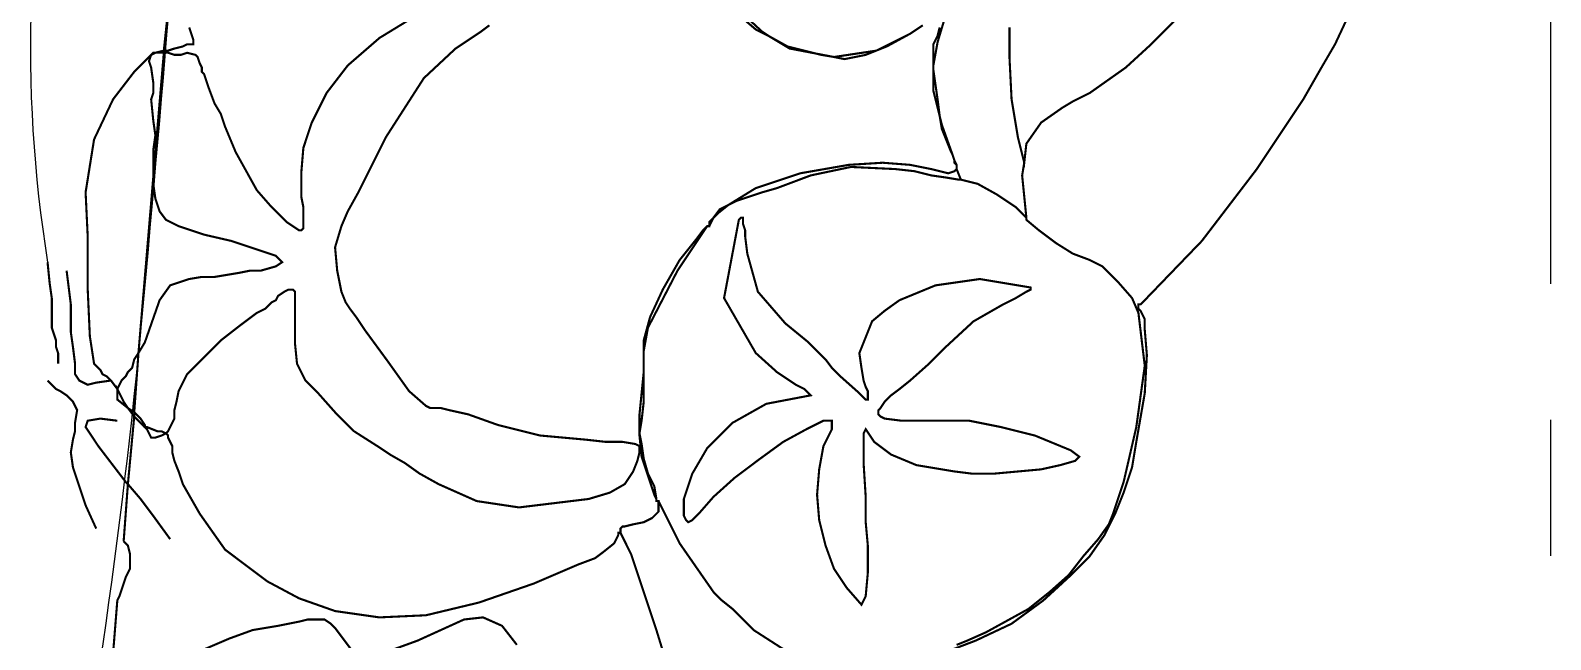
# Model space of a CAD drawing. Header units: millimetres. Extents: x 0 to 13338, y 0 to 11580.
# Drawn here: x 5747.6 to 5818.6, y 1847.2 to 1875.7 of the extents above; entities that cross this region are included whole.
import ezdxf

# ---------------------------------------------------------------- set-up
doc = ezdxf.new("R2010")
doc.units = ezdxf.units.MM
doc.linetypes.add('CENTER', pattern=[50.800000000000004, 31.75, -6.35, 6.35, -6.35])
doc.layers.add('axes', color=40, linetype='CENTER')
doc.layers.add('dwgmodels.com', color=250, linetype='Continuous')

# ---------------------------------------------------------------- blocks, each defined once
blk = doc.blocks.new('A$C74F37EDE')
at = {"color": 0, "const_width": 0.09876741564056435}
for points in [[(-8.589765032422747, -202.9099103062836), (-10.071276267033, -206.0704676067835), (-10.76264817651668, -207.2556765944682), (-11.55278750163939, -208.6384204134374), (-13.72567064573332, -211.8977451295796), (-16.29362345238656, -215.2558372613566), (-18.96034367468269, -218.021324899295), (-19.05911109032172, -218.1200923149299), (-19.15787850596439, -218.2188597305721), (-19.25664592160319, -218.2188597305721), (-19.25664592160319, -218.4163945618566), (-19.15787850596439, -218.5151619774988), (-19.05911109032172, -218.7126968087759), (-18.96034367468269, -218.9102316400604), (-18.96034367468269, -219.4040687182642), (-18.86157625904002, -220.5892777059489), (-18.96034367468269, -222.3670911874797), (-19.35541333724223, -224.638741747207), (-19.5529481685237, -225.823950734899), (-19.9480178310871, -227.0091597225837), (-20.34308749365027, -227.9968338789913), (-20.83692457185225, -228.9845080353916), (-21.52829648133616, -229.9721821917992), (-22.51597063774034, -230.9598563482068), (-23.70117962543009, -232.0462979202566), (-25.18269086003647, -233.1327394922992), (-26.8617369259282, -233.9228788174223), (-28.93585265437946, -234.7130181425528)], [(-25.2814582756755, -205.2803282816603), (-25.2814582756755, -206.6630721006295), (-25.18269086003647, -208.6384204134374), (-24.88638861311597, -210.4162338949682), (-24.59008636619546, -211.6014428826602), (-24.4913189505528, -210.7125361418948), (-23.79994704106889, -209.7248619854872), (-22.81227288466084, -209.033490075999), (-22.31843580645887, -208.7371878290796), (-21.52829648133616, -208.342118166518), (-19.84925041544443, -207.1569091788333), (-18.66404142776219, -206.0704676067835), (-17.08376277750926, -204.4901889565372)], [(-63.60321554421694, -205.2803282816603), (-63.50444812857427, -205.5766305285797), (-63.40568071293546, -205.8729327755063), (-63.40568071293546, -206.0704676067835), (-63.70198295985961, -206.0704676067835), (-63.89951779113767, -206.1692350224257), (-64.29458745370084, -206.2680024380679), (-64.59088970062498, -206.3667698537029), (-64.78842453190282, -206.3667698537029), (-64.78842453190282, -206.4655372693451), (-64.59088970062498, -206.4655372693451), (-64.29458745370084, -206.5643046849873), (-63.99828520678034, -206.5643046849873), (-63.70198295985961, -206.4655372693451), (-63.30691329729279, -206.5643046849873), (-63.20814588165376, -206.6630721006295), (-63.10937846601496, -206.9593743475489), (-63.01061105037229, -207.1569091788333), (-63.01061105037229, -207.3544440101105), (-62.91184363473326, -207.4532114257527), (-62.81307621909059, -207.749513672672), (-62.71430880345179, -208.0458159195987), (-62.41800655653105, -208.8359552447218), (-62.12170430961055, -209.3297923229256), (-61.92416947832908, -209.9223968167644), (-61.43033240012687, -211.1076058044564), (-60.93649532192467, -211.9965125452218), (-60.44265824371882, -212.8854192859799), (-59.75128633423515, -213.6755586111103), (-59.05991442475124, -214.3669305205913), (-58.46730993090659, -214.7620001831528), (-58.36854251526756, -214.7620001831528), (-58.26977509962853, -214.6632327675106), (-58.26977509962853, -214.4656979362335), (-58.26977509962853, -214.1693956893141), (-58.26977509962853, -213.6755586111103), (-58.36854251526756, -213.1817215329065), (-58.36854251526756, -212.095279960864), (-58.26977509962853, -210.910070973172), (-57.87470543706172, -209.7248619854872), (-57.18333352758168, -208.342118166518), (-56.1956593711775, -207.0581417631911), (-54.71414813656725, -205.7741653598641), (-52.93633465503649, -204.6877237878143)], [(-49.57824252325668, -205.1815608660181), (-49.97331218581621, -205.4778631129375), (-51.15852117350573, -206.2680024380679), (-52.64003240811235, -207.6507462570371), (-54.41784588964288, -210.4162338949682), (-55.70182229297143, -212.9841867016221), (-56.1956593711775, -213.8730934423875), (-56.491961618098, -214.5644653518684), (-56.78826386501851, -215.552139508276), (-56.68949644937948, -216.6385810803258), (-56.491961618098, -217.6262552367334), (-56.2944267868163, -218.1200923149299), (-56.09689195553483, -218.4163945618566), (-55.8005897086141, -218.8114642244182), (-55.40552004604729, -219.4040687182642), (-54.31907847400407, -220.8855799528683), (-53.33140431759966, -222.2683237718375), (-52.54126499247332, -222.9596956813257), (-52.34373016119162, -223.0584630969606), (-52.04742791427111, -223.0584630969606), (-51.84989308298964, -223.0584630969606), (-51.45482342042646, -223.1572305126028), (-50.56591667966472, -223.3547653438873), (-49.1831728606935, -223.8486024220911), (-47.20782454788127, -224.3424395002876), (-46.12138297583806, -224.4412069159298), (-45.03494140379098, -224.539974331572), (-44.1460346630256, -224.638741747207), (-43.35589533790289, -224.638741747207), (-42.76329084405825, -224.7375091628564), (-42.56575601277655, -224.8362765784914), (-42.56575601277655, -225.1325788254107), (-42.66452342841922, -225.5276484879723), (-42.86205825970092, -226.0214855661761), (-43.25712792226022, -226.6140900600221), (-43.94849983174413, -227.0091597225837), (-44.93617398815218, -227.3054619695031), (-48.19549870428932, -227.7005316320647), (-50.17084701710155, -227.4042293851526), (-51.94866049862844, -226.6140900600221), (-52.83756723939769, -226.1202529818183), (-53.52893914888136, -225.6264159036218), (-54.22031105836504, -225.231346241053), (-54.81291555220628, -224.8362765784914), (-55.89935712425313, -224.1449046690104), (-56.78826386501851, -223.2559979282451), (-57.57840319014122, -222.3670911874797), (-57.87470543706172, -222.0707889405603), (-58.17100768398586, -221.7744866936337), (-58.56607734654926, -220.9843473685105), (-58.66484476219193, -219.9966732121029), (-58.66484476219193, -218.9102316400604), (-58.66484476219193, -218.4163945618566), (-58.66484476219193, -217.9225574836528), (-58.66484476219193, -217.6262552367334), (-58.76361217783074, -217.5274878210912), (-58.96114700911244, -217.5274878210912), (-59.15868184039391, -217.6262552367334), (-59.45498408731464, -217.8237900680106), (-59.55375150295345, -218.021324899295), (-59.75128633423515, -218.1200923149299), (-60.04758858115565, -218.4163945618566), (-60.44265824371882, -218.6139293931337), (-61.23279756884517, -219.2065338869797), (-62.12170430961055, -219.8979057964607), (-63.01061105037229, -220.7868125372261), (-63.70198295985961, -221.4781844467143), (-63.89951779113767, -221.8732541092759), (-64.097052622423, -222.2683237718375), (-64.19582003806181, -222.7621608500413), (-64.29458745370084, -223.1572305126028), (-64.29458745370084, -223.5523001751644), (-64.49212228498232, -223.947369837726), (-64.59088970062498, -224.1449046690104), (-64.68965711626402, -224.2436720846526), (-64.59088970062498, -224.3424395002876), (-64.59088970062498, -224.4412069159298), (-64.49212228498232, -224.638741747207), (-64.39335486934351, -224.8362765784914), (-64.39335486934351, -225.1325788254107), (-64.29458745370084, -225.5276484879723), (-64.097052622423, -226.0214855661761), (-63.89951779113767, -226.6140900600221), (-63.10937846601496, -227.9968338789913), (-61.92416947832908, -229.6758799448799), (-59.94882116551662, -231.1573911794912), (-58.46730993090659, -231.9475305046144), (-56.78826386501851, -232.5401349984531), (-54.71414813656725, -232.8364372453798), (-52.54126499247332, -232.7376698297376), (-50.07207960146252, -232.1450653358916), (-47.50412679480542, -231.2561585951262), (-45.43001106635415, -230.3672518543608), (-44.63987174123145, -230.0709496074414), (-44.24480207866463, -229.7746473605221), (-43.75096500046243, -229.3795776979605), (-43.65219758482363, -229.1820428666761), (-43.55343016918096, -228.9845080353916)], [(-43.55343016918096, -228.9845080353916), (-43.55343016918096, -228.8857406197567), (-43.45466275354192, -228.8857406197567), (-43.45466275354192, -228.7869732041145), (-43.45466275354192, -228.6882057884723), (-43.35589533790289, -228.58943837283), (-43.25712792226022, -228.58943837283), (-42.86205825970092, -228.4906709571951), (-42.36822118149871, -228.3919035415529), (-41.97315151893554, -228.1943687102685), (-41.67684927201117, -227.8980664633491), (-41.67684927201117, -227.7005316320647), (-41.67684927201117, -227.4042293851526), (-41.7756166876502, -227.4042293851526), (-41.7756166876502, -227.3054619695031), (-41.87438410329651, -227.1079271382259), (-42.17068635021337, -226.2190203974606), (-42.46698859713752, -225.3301136566952), (-42.56575601277655, -224.3424395002876), (-42.56575601277655, -224.2436720846526), (-42.56575601277655, -223.3547653438873), (-42.36822118149871, -221.3794170310721), (-42.36822118149871, -220.9843473685105), (-42.36822118149871, -220.5892777059489), (-42.36822118149871, -220.3917428746645), (-42.36822118149871, -219.8979057964607), (-42.07191893457434, -218.8114642244182), (-41.47931444072969, -217.5274878210912), (-40.68917511560699, -216.144744002122), (-39.89903579048428, -215.1570698457217), (-39.60273354355991, -214.7620001831528), (-39.40519871227843, -214.5644653518684), (-39.3064312966394, -214.5644653518684), (-39.3064312966394, -214.3669305205913), (-39.10889646535406, -214.1693956893141), (-38.81259421843356, -213.7743260267453), (-38.41752455587402, -213.5767911954681), (-37.13354815254547, -212.7866518703449), (-35.05943242409421, -212.095279960864), (-32.78778186436148, -211.7002102982951), (-31.20750321411242, -211.6014428826602), (-29.92352681078387, -211.7002102982951), (-29.42968973258166, -211.7989777139373), (-28.93585265437946, -211.8977451295796), (-28.14571332925311, -212.095279960864), (-27.84941108233261, -211.9965125452218), (-27.75064366668994, -211.8977451295796), (-27.75064366668994, -211.7002102982951), (-27.84941108233261, -211.6014428826602), (-27.84941108233261, -211.502675467018), (-27.94817849797141, -211.2063732200986), (-28.04694591361408, -211.0088383888142), (-28.44201557617725, -210.0211642324066), (-28.54078299181629, -209.4285597385679), (-28.83708523874043, -208.2433507508758), (-28.83708523874043, -207.0581417631911), (-28.83708523874043, -206.3667698537029), (-28.83708523874043, -206.0704676067835), (-28.63955040745896, -205.6753979442219), (-28.54078299181629, -205.2803282816603)], [(-29.33092231694263, -205.1815608660181), (-29.92352681078387, -205.5766305285797), (-31.00996838283436, -206.1692350224257), (-31.99764253923877, -206.5643046849873), (-32.98531669564295, -206.7618395162717), (-33.47915377384516, -206.6630721006295), (-35.55326950229642, -206.2680024380679), (-36.54094365870446, -205.6753979442219), (-37.13354815254547, -205.3790956973025), (-38.51629197151306, -204.1938867096178)], [(-40.39287286868648, -201.0333294091179), (-40.49164028432529, -201.0333294091179), (-40.49164028432529, -201.4283990716795), (-40.09657062176211, -201.9222361498832), (-39.70150095920258, -202.416073228087), (-39.5039661279211, -202.7123754750064), (-39.10889646535406, -203.107445137568), (-38.61505938715186, -203.7000496314067), (-38.12122230894988, -204.29265412526), (-36.83724590562497, -205.4778631129375), (-36.54094365870446, -205.6753979442219), (-35.65203691793545, -206.1692350224257), (-34.07175826769003, -206.5643046849873), (-33.47915377384516, -206.6630721006295)], [(-64.78842453190282, -206.3667698537029), (-64.39335486934351, -202.6136080593642)], [(-28.83708523874043, -207.0581417631911), (-28.63955040745896, -205.9717001911486), (-28.34324816053845, -204.984026034741), (-28.04694591361408, -204.0951192939756), (-27.84941108233261, -203.4037473844874)], [(-33.47915377384516, -206.6630721006295), (-31.50380546103656, -206.3667698537029), (-30.71366613590635, -205.9717001911486), (-29.92352681078387, -205.5766305285797)], [(-65.28226161010502, -206.4655372693451), (-65.5785638570294, -206.7618395162717), (-65.77609868830723, -206.9593743475489), (-66.1711683508704, -207.3544440101105), (-67.15884250727845, -208.6384204134374), (-68.04774924804383, -210.5150013106104), (-68.44281891060336, -212.9841867016221), (-68.34405149496433, -215.0583024300795), (-68.34405149496433, -217.5274878210912), (-68.24528407932166, -219.7003709651835), (-68.04774924804383, -220.9843473685105), (-67.75144700111946, -221.2806496154299), (-67.65267958548066, -221.4781844467143), (-67.45514475419895, -221.5769518623565), (-67.35637733855992, -221.6757192779914), (-67.25760992291725, -221.7744866936337), (-66.96130767599675, -222.1695563561952), (-66.86254026035795, -221.9720215249181), (-66.76377284471528, -221.7744866936337), (-66.56623801343358, -221.5769518623565), (-66.46747059779477, -221.3794170310721), (-66.26993576650943, -221.1818821997949), (-66.1711683508704, -220.7868125372261), (-65.9736335195887, -220.4905102903067), (-65.28226161010502, -212.2928147921411), (-65.28226161010502, -211.7989777139373), (-65.28226161010502, -211.0088383888142), (-65.18349419446622, -210.3174664793332), (-65.28226161010502, -209.626094569845), (-65.3810290257477, -208.6384204134374), (-65.28226161010502, -208.342118166518), (-65.28226161010502, -208.0458159195987), (-65.28226161010502, -207.8482810883143), (-65.3810290257477, -207.1569091788333), (-65.47979644138672, -206.8606069319067), (-65.3810290257477, -206.5643046849873), (-65.18349419446622, -206.4655372693451), (-65.28226161010502, -206.4655372693451)], [(-64.78842453190282, -206.4655372693451), (-65.28226161010502, -212.2928147921411), (-65.28226161010502, -212.5891170390605), (-65.18349419446622, -213.2804889485487), (-64.98595936318452, -213.8730934423875), (-64.68965711626402, -214.2681631049491), (-64.097052622423, -214.5644653518684), (-62.91184363473326, -214.9595350144373), (-61.62786723140835, -215.2558372613566), (-60.44265824371882, -215.6509069239182), (-59.55375150295345, -215.9472091708449), (-59.25744925603294, -216.2435114177642), (-59.55375150295345, -216.4410462490414), (-60.24512341243712, -216.6385810803258), (-60.73896049063933, -216.6385810803258), (-61.23279756884517, -216.737348495968), (-61.82540206268641, -216.836115911603), (-62.41800655653105, -216.9348833272452), (-63.01061105037229, -216.9348833272452), (-63.60321554421694, -217.0336507428874), (-64.49212228498232, -217.3299529898068), (-64.98595936318452, -218.021324899295), (-65.6773312726682, -219.9966732121029), (-65.9736335195887, -220.4905102903067), (-66.1711683508704, -223.2559979282451), (-65.8748661039499, -223.5523001751644), (-65.6773312726682, -223.8486024220911), (-65.6773312726682, -223.947369837726), (-65.5785638570294, -223.947369837726), (-65.08472677882719, -224.1449046690104), (-64.88719194754549, -224.1449046690104), (-64.68965711626402, -224.2436720846526)], [(-64.78842453190282, -206.3667698537029), (-65.18349419446622, -206.4655372693451)], [(-64.78842453190282, -206.4655372693451), (-64.88719194754549, -206.4655372693451), (-65.18349419446622, -206.4655372693451)], [(-28.54078299181629, -209.4285597385679), (-28.63955040745896, -208.6384204134374), (-28.83708523874043, -207.2556765944682), (-28.83708523874043, -207.0581417631911)], [(-27.94817849797141, -211.2063732200986), (-28.44201557617725, -209.8236294011294), (-28.54078299181629, -209.4285597385679)], [(-27.75064366668994, -211.7002102982951), (-27.84941108233261, -211.502675467018)], [(-24.59008636619546, -211.6014428826602), (-24.68885378183427, -212.1940473764989), (-24.4913189505528, -214.1693956893141)], [(-41.67684927201117, -227.4042293851526), (-40.68917511560699, -229.3795776979605), (-39.10889646535406, -231.6512282576878), (-38.71382680279453, -232.0462979202566), (-38.21998972459255, -232.4413675828182), (-37.23231556818814, -233.4290417392185), (-35.84957174921692, -234.3179484799839)], [(-27.75064366668994, -234.1204136487067), (-27.25680658848773, -233.9228788174223), (-26.36789984772599, -233.5278091548607), (-24.39255153491376, -232.4413675828182), (-23.40487737850958, -231.6512282576878), (-22.51597063774034, -230.8610889325646), (-21.82459872825666, -229.9721821917992), (-21.13322681877662, -229.1820428666761), (-20.63938974057442, -228.4906709571951), (-20.44185490929294, -227.9968338789913), (-20.24432007801124, -227.4042293851526), (-19.9480178310871, -226.5153226443872), (-19.35541333724223, -223.947369837726), (-18.96034367468269, -221.0831147841527), (-19.25664592160319, -218.6139293931337), (-19.5529481685237, -217.9225574836528), (-20.24432007801124, -217.1324181585296), (-20.93569198749492, -216.4410462490414), (-21.52829648133616, -216.144744002122), (-22.31843580645887, -215.8484417552027), (-23.10857513158521, -215.3546046769989), (-23.89871445671156, -214.7620001831528), (-24.4913189505528, -214.2681631049491), (-24.4913189505528, -214.1693956893141), (-24.98515602875477, -213.6755586111103), (-25.87406276952402, -213.0829541172643), (-26.76296951028553, -212.5891170390605), (-27.55310883541188, -212.3915822077834), (-27.65187625105091, -212.3915822077834), (-28.24448074489192, -212.2928147921411), (-28.93585265437946, -212.1940473764989), (-29.72599197950217, -211.9965125452218), (-30.61489872026755, -211.8977451295796), (-32.68901444871881, -211.7989777139373), (-34.56559534589223, -212.1940473764989), (-36.14587399613742, -212.7866518703449), (-36.83724590562497, -212.9841867016221), (-37.42985039946984, -213.1817215329065), (-38.02245489331085, -213.379256364191), (-38.41752455587402, -213.5767911954681), (-38.91136163407623, -213.9718608580297), (-39.10889646535406, -214.1693956893141), (-39.3064312966394, -214.5644653518684)], [(-27.75064366668994, -211.8977451295796), (-27.75064366668994, -211.7989777139373), (-27.75064366668994, -211.7002102982951)], [(-27.55310883541188, -212.3915822077834), (-27.75064366668994, -211.8977451295796)], [(-26.66420209464673, -217.0336507428874), (-24.29378411927109, -217.428720405449), (-24.29378411927109, -217.5274878210912), (-24.4913189505528, -217.6262552367334), (-24.98515602875477, -217.9225574836528), (-25.57776052260351, -218.2188597305721), (-26.96050434156723, -219.0089990556953), (-28.24448074489192, -220.1942080433873), (-29.03462007002213, -220.9843473685105), (-29.92352681078387, -221.7744866936337), (-30.41736388898585, -222.1695563561952), (-30.81243355154902, -222.4658586031219), (-31.10873579847339, -222.7621608500413), (-31.30627062975509, -223.0584630969606), (-31.40503804539389, -223.1572305126028), (-31.40503804539389, -223.3547653438873), (-31.30627062975509, -223.4535327595222), (-31.10873579847339, -223.5523001751644), (-30.31859647334704, -223.6510675908066), (-28.93585265437946, -223.6510675908066), (-27.1580391728487, -223.6510675908066), (-25.67652793824232, -223.947369837726), (-24.09624928799326, -224.3424395002876), (-22.41720322210153, -225.0338114097758), (-22.02213355953836, -225.3301136566952), (-22.21966839081983, -225.5276484879723), (-22.91104030030738, -225.7251833192568), (-23.79994704106889, -225.9227181505412), (-24.88638861311597, -226.0214855661761), (-25.97283018516282, -226.1202529818183), (-27.0592717572099, -226.1202529818183), (-27.84941108233261, -226.0214855661761), (-29.62722456386314, -225.7251833192568), (-30.81243355154902, -225.231346241053), (-31.60257287667559, -224.638741747207), (-31.99764253923877, -224.0461372533682), (-32.09640995487757, -224.2436720846526), (-32.09640995487757, -225.6264159036218), (-31.99764253923877, -227.2066945538609), (-31.99764253923877, -227.8980664633491), (-31.99764253923877, -228.3919035415529), (-31.8988751235961, -229.4783451135954), (-31.8988751235961, -230.7623215169224), (-31.99764253923877, -231.8487630889722), (-32.1951773705166, -232.2438327515338), (-32.88654928000028, -231.4536934264106), (-33.47915377384516, -230.5647866856452), (-33.87422343640833, -229.4783451135954), (-34.17052568332883, -228.293136125918), (-34.2692930989715, -227.1079271382259), (-34.17052568332883, -225.9227181505412), (-33.97299085204736, -224.8362765784914), (-33.57792118948419, -224.0461372533682), (-33.57792118948419, -223.6510675908066), (-33.97299085204736, -223.6510675908066), (-34.76313017717371, -224.0461372533682), (-35.84957174921692, -224.638741747207), (-36.93601332126764, -225.4288810723301), (-38.12122230894988, -226.3177878130955), (-39.10889646535406, -227.2066945538609), (-39.80026837484161, -227.9968338789913), (-40.09657062176211, -228.293136125918), (-40.29410545304381, -228.3919035415529), (-40.39287286868648, -228.293136125918), (-40.49164028432529, -228.0956012946262), (-40.49164028432529, -227.7005316320647), (-40.49164028432529, -227.3054619695031), (-40.09657062176211, -226.1202529818183), (-39.40519871227843, -224.9350439941336), (-38.21998972459255, -223.7498350064416), (-36.63971107434327, -222.8609282656835), (-34.56559534589223, -222.4658586031219), (-34.66436276153104, -222.3670911874797), (-34.86189759281274, -222.1695563561952), (-35.25696725537591, -221.9720215249181), (-36.14587399613742, -221.3794170310721), (-37.13354815254547, -220.4905102903067), (-38.61505938715186, -217.9225574836528), (-37.92368747767205, -214.2681631049491), (-37.82492006202938, -214.1693956893141), (-37.72615264639035, -214.1693956893141), (-37.72615264639035, -214.2681631049491), (-37.72615264639035, -214.4656979362335), (-37.62738523074768, -214.7620001831528), (-37.62738523074768, -215.0583024300795), (-37.52861781510865, -215.8484417552027), (-37.03478073690667, -217.6262552367334), (-35.75080433357812, -219.1077664713375), (-34.66436276153104, -219.9966732121029), (-34.2692930989715, -220.3917428746645), (-33.87422343640833, -220.7868125372261), (-33.57792118948419, -221.1818821997949), (-33.18285152692079, -221.5769518623565), (-32.29394478615927, -222.3670911874797), (-31.99764253923877, -222.663393434399), (-31.8988751235961, -222.663393434399), (-31.8988751235961, -222.4658586031219), (-31.8988751235961, -222.2683237718375), (-31.99764253923877, -222.0707889405603), (-32.09640995487757, -221.7744866936337), (-32.1951773705166, -221.1818821997949), (-32.29394478615927, -220.4905102903067), (-31.7013402923144, -219.0089990556953), (-31.10873579847339, -218.5151619774988), (-30.41736388898585, -218.021324899295), (-28.73831782309776, -217.3299529898068), (-26.66420209464673, -217.0336507428874)], [(-39.40519871227843, -214.5644653518684), (-39.80026837484161, -215.1570698457217), (-40.78794253124579, -216.6385810803258), (-42.17068635021337, -219.305301302622), (-42.36822118149871, -220.3917428746645)], [(-70.2206323921339, -216.2435114177642), (-70.12186497649509, -217.2311855741646), (-70.02309756085606, -217.9225574836528), (-70.02309756085606, -218.3176271462144), (-70.02309756085606, -218.6139293931337), (-70.02309756085606, -219.305301302622), (-69.92433014521339, -219.6016035495413), (-69.82556272957459, -219.8979057964607), (-69.82556272957459, -220.1942080433873), (-69.72679531393192, -220.4905102903067), (-69.72679531393192, -220.9843473685105)], [(-67.25760992291725, -221.7744866936337), (-67.94898183240116, -221.8732541092759), (-68.34405149496433, -221.9720215249181), (-68.73912115752387, -221.7744866936337), (-68.93665598880534, -221.4781844467143), (-68.93665598880534, -220.9843473685105), (-69.03542340444801, -220.1942080433873), (-69.13419082009068, -219.5028361338991), (-69.13419082009068, -218.8114642244182), (-69.13419082009068, -218.2188597305721), (-69.23295823572971, -217.428720405449), (-69.33172565136852, -216.6385810803258)], [(-42.36822118149871, -221.3794170310721), (-42.36822118149871, -221.6757192779914), (-42.36822118149871, -222.2683237718375), (-42.36822118149871, -222.7621608500413), (-42.46698859713752, -223.6510675908066), (-42.56575601277655, -224.2436720846526), (-42.46698859713752, -224.7375091628564), (-42.36822118149871, -225.4288810723301), (-42.17068635021337, -226.1202529818183), (-41.87438410329651, -226.7128574756644), (-41.7756166876502, -227.3054619695031)], [(-67.94898183240116, -228.6882057884723), (-68.44281891060336, -227.6017642164297), (-68.73912115752387, -226.7128574756644), (-69.03542340444801, -225.823950734899), (-69.13419082009068, -225.1325788254107), (-69.03542340444801, -224.539974331572), (-68.93665598880534, -224.1449046690104), (-68.93665598880534, -223.7498350064416), (-68.83788857316654, -223.1572305126028), (-69.03542340444801, -222.7621608500413), (-69.33172565136852, -222.4658586031219), (-69.62802789829288, -222.2683237718375), (-69.82556272957459, -222.1695563561952), (-70.2206323921339, -221.7744866936337)], [(-66.96130767599675, -222.663393434399), (-66.46747059779477, -223.0584630969606), (-66.66500542907625, -222.7621608500413), (-66.96130767599675, -222.1695563561952), (-66.96130767599675, -222.663393434399)], [(-66.1711683508704, -223.2559979282451), (-66.46747059779477, -223.0584630969606), (-66.1711683508704, -223.4535327595222)], [(-66.66500542907625, -229.2808102823183), (-66.46747059779477, -226.6140900600221), (-66.56623801343358, -226.5153226443872), (-67.85021441676213, -224.8362765784914), (-68.44281891060336, -223.947369837726), (-68.34405149496433, -223.6510675908066), (-67.75144700111946, -223.5523001751644), (-66.96130767599675, -223.6510675908066)], [(-66.46747059779477, -226.6140900600221), (-66.1711683508704, -223.4535327595222)], [(-66.1711683508704, -223.2559979282451), (-66.1711683508704, -223.4535327595222), (-65.6773312726682, -223.947369837726)], [(-65.6773312726682, -223.947369837726), (-65.5785638570294, -224.0461372533682), (-65.47979644138672, -224.2436720846526), (-65.3810290257477, -224.4412069159298), (-65.18349419446622, -224.4412069159298), (-64.88719194754549, -224.3424395002876), (-64.68965711626402, -224.2436720846526)], [(-64.49212228498232, -229.1820428666761), (-65.28226161010502, -228.0956012946262), (-65.8748661039499, -227.3054619695031), (-66.46747059779477, -226.6140900600221)], [(-66.66500542907625, -229.2808102823183), (-66.46747059779477, -229.4783451135954), (-66.36870318215574, -229.873414776157), (-66.36870318215574, -230.1697170230836), (-66.36870318215574, -230.5647866856452), (-66.56623801343358, -230.9598563482068), (-66.76377284471528, -231.5524608420528), (-66.86254026035795, -231.8487630889722), (-66.96130767599675, -232.0462979202566), (-67.15884250727845, -234.5154833112683), (-67.25760992291725, -235.5031574676759), (-67.65267958548066, -237.9723428586876), (-68.73912115752387, -240.2439934184222), (-68.83788857316654, -240.4415282496993)], [(-63.10937846601496, -234.4167158956261), (-61.72663464704738, -233.8241114017874), (-60.64019307500052, -233.4290417392185), (-59.45498408731464, -233.2315069079414), (-58.96114700911244, -233.1327394922992), (-58.46730993090659, -233.0339720766569), (-58.07224026834319, -232.935204661022), (-57.77593802142269, -232.935204661022), (-57.47963577450219, -232.935204661022), (-57.28210094322071, -232.935204661022), (-56.98579869629998, -233.1327394922992), (-56.78826386501851, -233.3302743235836), (-55.60305487733262, -234.9105529738299)], [(-55.10921779912678, -234.7130181425528), (-52.93633465503649, -233.9228788174223), (-50.76345151094642, -232.935204661022), (-49.87454477017718, -232.8364372453798), (-48.9856380294118, -233.2315069079414), (-48.29426611993199, -234.1204136487067)], [(-41.38054702509066, -234.7130181425528), (-41.7756166876502, -233.4290417392185), (-42.36822118149871, -231.6512282576878), (-42.96082567533972, -229.873414776157), (-43.45466275354192, -228.8857406197567)]]:
    blk.add_lwpolyline(points, dxfattribs=at)
at = {"color": 0}
blk.add_arc((-7.598534410293496, -206.1943529155033), 63.42328233583298, 166.7432369917254, 189.116701702379, dxfattribs=at)
blk = doc.blocks.new('Public Light 13_side_dwgmodels.com')
at = {"color": 0}
for centre, radius, start, end in [((-1544.50767009503, 1288.059365407411), 1485, 354.7299334409208, 355.9721367730562), ((-352.3706357274186, 1178.096302468155), 287.8021951566294, 348.5466962312984, 354.7299334409208)]:
    blk.add_arc(centre, radius, start, end, dxfattribs=at)
at = {"layer": 'axes'}
blk.add_lwpolyline([(-7.275957614183426e-12, 4689.999999999993), (-7.275957614183426e-12, -120.134168241013)], dxfattribs=at)
at = {"color": 0}
blk.add_blockref('A$C74F37EDE', (0, 1370.312623417442), dxfattribs=at)

msp = doc.modelspace()

# ---------------------------------------------------------------- block references
at = {"layer": 'dwgmodels.com'}
msp.add_blockref('Public Light 13_side_dwgmodels.com', (5818.611362462969, 710.7968375617638), dxfattribs=at)

doc.saveas('drawing.dxf')
